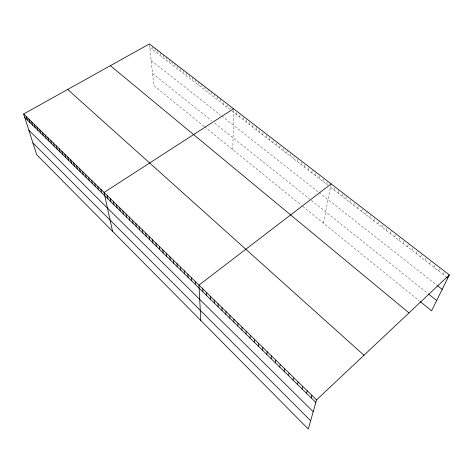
<?xml version="1.0" encoding="UTF-8"?>
<svg xmlns="http://www.w3.org/2000/svg" width="473" height="473" viewBox="0 0 473 473"><rect width="100%" height="100%" fill="white"/><g stroke="black" fill="none" stroke-linecap="round" stroke-linejoin="round"><path stroke-width="0.35" stroke-dasharray="2.37 1.77" d="M223.835 104.758L223.847 101.263M227.04 107.241L227.07 103.747M230.28 109.038L230.298 107.643M232.84 149.687L233.579 108.76M236.689 114.703L236.772 111.22M239.882 117.168L239.982 113.691M243.092 119.657L243.211 116.181M246.327 122.152L246.463 118.682M249.578 124.671L249.703 121.892M252.854 127.202L253.025 123.737M256.147 129.75L256.342 126.285M259.458 132.316L259.63 129.549M262.799 134.894L263.029 131.441M266.151 137.495L266.405 134.042M269.533 140.109L269.805 136.662M272.933 142.74L273.228 139.293M276.356 145.382L276.67 141.947M279.797 148.049L280.14 144.614M283.268 150.733L283.629 147.298M286.756 153.429L287.135 150.006M290.268 156.149L290.67 152.726M293.804 158.881L294.23 155.469M297.363 161.636L297.813 158.224M300.946 164.409L301.419 161.003M304.553 167.2L305.044 163.794M308.183 170.008L308.698 166.608M311.837 172.834L312.381 169.44M315.515 175.678L316.082 172.296M319.222 178.546L319.807 175.164M322.947 181.425L323.562 178.055M326.701 184.334L327.34 180.964M323.384 223.096L331.011 184.571M334.287 190.199L334.979 186.847M338.118 193.161L338.834 189.815M341.973 196.147L342.718 192.807M345.858 199.151L346.632 195.822M349.772 202.178L350.57 198.855M353.709 205.223L354.531 201.906M357.671 208.291L358.528 204.98M361.668 211.378L362.549 208.079M365.688 214.488L366.599 211.195M369.738 217.621L370.672 214.34M373.812 220.779L374.782 217.503M377.921 223.954L378.92 220.684M382.054 227.152L383.083 223.895M386.222 230.375L387.281 227.123M390.414 233.621L391.508 230.381M394.642 236.89L395.765 233.656M398.899 240.178L400.052 236.961M403.185 243.494L404.368 240.284M407.501 246.835L408.719 243.636M411.853 250.199L413.1 247.012M416.234 253.587L417.517 250.412M420.645 257.005L421.963 253.835M425.091 260.44L426.445 257.282M429.567 263.904L430.956 260.759M434.078 267.393L435.503 264.259M438.625 270.911L440.085 267.789M443.201 274.452L444.697 271.342M149.775 47.471L229.73 109.316M231.894 110.989L327.783 185.168M330.479 187.255L446.086 276.681M151.159 60.538L220.684 115.211M221.725 116.027L318.607 192.215M319.127 192.623L437.153 285.438M152.525 73.498L211.656 120.739M214.659 123.14L309.88 199.222M311.382 200.422L428.012 293.615M204.1 126.38L153.808 85.601L149.403 43.936M204.578 126.77L301.526 205.377M302.655 206.293L418.989 300.615M152.241 46.774L152.531 49.6M154.955 48.211L155.304 51.74M157.751 50.369L158.088 53.898M160.572 52.533L160.891 56.062M163.404 54.714L163.711 58.244M166.254 56.914L166.543 60.438M169.174 59.823L169.399 62.643M172.006 61.342L172.267 64.866M174.904 63.577L175.152 67.101M177.824 65.824L178.061 69.348M180.763 68.082L180.982 71.606M183.719 70.359L183.92 73.883M186.693 72.653L186.882 76.171M189.679 74.953L189.856 78.471M192.694 77.27L192.848 80.788M195.721 79.606L195.863 83.118M198.766 81.953L198.897 85.465M201.835 84.312L201.947 87.824M204.921 86.689L205.016 90.195M208.025 89.078L208.102 92.584M211.147 91.484L211.212 94.99M214.293 93.908L214.334 97.408M217.456 96.344L217.485 99.844M220.643 98.798L220.649 102.292"/><path stroke-width="0.71" d="M225.928 314.403L225.952 311.453M229.878 318.27L229.931 315.331M233.851 322.166L233.934 319.245M237.866 326.092L237.972 323.189M241.904 330.048L242.046 327.162M245.978 334.033L246.149 331.165M250.081 338.053L250.282 335.203M254.22 342.103L254.45 339.271M258.394 346.189L258.654 343.374M262.598 350.304L262.893 347.507M266.837 354.454L267.162 351.675M271.112 358.64L271.472 355.879M275.416 362.856L275.812 360.119M279.762 367.113L280.187 364.393M284.143 371.4L284.604 368.698M288.554 375.722L289.05 373.043M293.006 380.079L293.538 377.424M297.499 384.472L298.067 381.841M302.022 388.907L302.625 386.293M306.587 393.376L307.231 390.787M311.193 397.882L311.867 395.316M449.35 274.925L316.549 399.886L308.307 429.064L36.699 154.706L23.65 113.981L149.403 43.936L449.35 274.925L431.583 310.826L420.03 301.461M331.147 183.896L198.973 285.118L200.812 320.475M233.579 108.76L104.048 192.464L112.533 231.309M446.666 277.131L447.819 278.023M437.708 285.875L442.19 289.399M428.55 294.046L436.674 300.538M110.369 65.682L408.991 312.901M67.686 89.456L363.985 355.253M23.65 113.981L316.549 399.886M24.762 117.452L315.834 402.422M28.871 130.264L313.209 411.717M32.927 142.923L310.655 420.757M26.269 116.541L27.369 120.006M28.906 119.113L30 122.578M31.561 121.709L32.643 125.168M34.233 124.316L35.304 127.769M36.924 126.941L37.982 130.394M39.631 129.584L40.672 133.031M42.357 132.245L43.386 135.686M45.101 134.923L46.118 138.364M47.862 137.619L48.867 141.055M50.641 140.327L51.634 143.762M53.443 143.065L54.419 146.488M56.257 145.814L57.227 149.237M59.095 148.581L60.047 151.999M61.951 151.366L62.891 154.783M64.825 154.174L65.753 157.58M67.716 157.001L68.632 160.4M70.631 159.844L71.529 163.244M73.569 162.706L74.45 166.1M76.52 165.591L77.389 168.979M79.494 168.494L80.351 171.876M82.491 171.415L83.331 174.791M85.507 174.36L86.328 177.73M88.546 177.328L89.35 180.686M91.602 180.314L92.395 183.666M94.683 183.317L95.457 186.669M97.781 186.344L98.544 189.685M100.903 189.395L101.648 192.73M107.123 195.461L107.838 198.784M110.221 198.483L110.913 201.8M113.337 201.528L114.017 204.833M116.476 204.59L117.138 207.889M119.639 207.677L120.278 210.97M122.82 210.781L123.441 214.068M126.025 213.914L126.634 217.19M129.253 217.06L129.839 220.329M132.505 220.235L133.073 223.493M135.781 223.433L136.33 226.679M139.074 226.65L139.606 229.89M142.397 229.89L142.911 233.124M145.743 233.159L146.234 236.382M149.113 236.447L149.586 239.657M152.507 239.758L152.956 242.962M155.924 243.098L156.356 246.291M159.366 246.457L159.779 249.638M162.836 249.845L163.226 253.014M166.33 253.256L166.697 256.413M169.848 256.691L170.197 259.837M173.396 260.15L173.721 263.29M176.967 263.638L177.269 266.766M180.568 267.15L180.846 270.266M184.192 270.692L184.446 273.796M187.846 274.257L188.077 277.349M191.53 277.852L191.736 280.927M195.237 281.47L195.42 284.533M202.74 288.796L202.876 291.835M206.535 292.497L206.642 295.524M210.361 296.234L210.444 299.243M214.21 299.994L214.269 302.986M218.094 303.784L218.124 306.764M222.008 307.604L222.014 310.572"/></g></svg>
